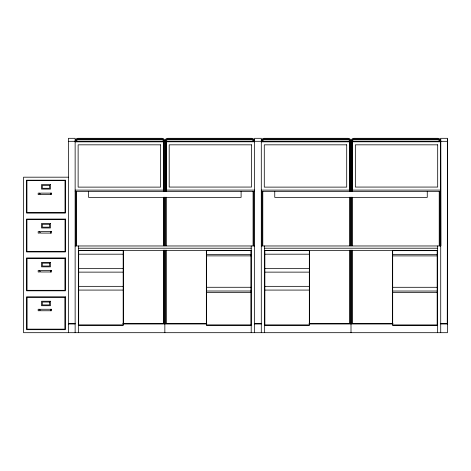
<?xml version="1.0" encoding="UTF-8"?>
<svg xmlns="http://www.w3.org/2000/svg" width="471" height="471" viewBox="0 0 471 471"><rect width="100%" height="100%" fill="white"/><g stroke="black" fill="none" stroke-linecap="round" stroke-linejoin="round"><path stroke-width="0.71" d="M75.884 141.312L75.896 140.982A2.137 2.137 0 0 1 77.803 139.069L162.183 139.069A2.131 2.131 0 0 1 164.091 140.976L164.102 191.326M76.632 141.324L76.638 141.053A1.384 1.384 0 0 1 77.88 139.81L162.106 139.81A1.378 1.378 0 0 1 163.349 141.053L163.355 191.332M262.041 141.312L262.053 140.982A2.137 2.137 0 0 1 263.96 139.069L348.34 139.069A2.131 2.131 0 0 1 350.247 140.976L350.259 191.326M262.789 141.324L262.794 141.053A1.384 1.384 0 0 1 264.037 139.81L348.263 139.81A1.378 1.378 0 0 1 349.506 141.053L349.511 191.332M440.721 139.057L440.909 245.762M447.45 139.057L447.262 323.907M68.407 141.312L163.543 141.3L163.543 191.391M447.45 141.324L352.314 141.3L352.314 191.391M166.157 141.795L254.564 141.795M352.314 141.795L440.721 141.795M75.136 141.842L163.543 141.842M261.293 141.842L349.7 141.842M68.407 177.184L23.55 177.184L23.55 332.691L447.45 332.691L447.45 138.309L440.721 138.309L440.721 332.691M166.157 190.096L254.564 190.096M352.314 190.096L440.721 190.096M75.136 190.113L163.543 190.113M261.293 190.113L349.7 190.113M75.136 191.391L254.564 191.391M261.293 191.391L440.721 191.391M75.136 245.968L254.564 245.968M261.293 245.968L440.721 245.968M78.498 248.211L251.202 248.211M264.655 248.211L437.359 248.211M78.498 250.454L251.202 250.454M264.655 250.454L437.359 250.472M78.686 254.193L123.172 254.193M264.843 254.193L309.329 254.193M206.528 254.381L251.014 254.381M392.684 254.399L437.17 254.399M206.528 255.877L251.014 255.877M392.684 255.894L437.17 255.894M78.686 268.393L123.172 268.393M264.843 268.393L309.329 268.393M78.686 272.132L123.172 272.132M264.843 272.132L309.329 272.132M78.686 286.339L123.172 286.339M264.843 286.339L309.329 286.339M206.528 287.275L251.014 287.275M392.684 287.292L437.17 287.292M78.686 290.077L123.172 290.077M264.843 290.077L309.329 290.077M206.528 291.013L251.014 291.013M392.684 291.031L437.17 291.031M206.528 292.509L251.014 292.509M392.684 292.526L437.17 292.526M68.407 323.718L75.136 323.718M122.931 323.718L163.355 323.718L163.355 250.172M206.769 323.718L166.345 323.718L166.345 250.172M254.564 323.718L261.293 323.718M309.088 323.718L349.511 323.718L349.511 250.172M392.926 323.718L352.502 323.718L352.502 250.172M440.721 323.718L447.45 323.718M68.407 323.907L75.136 323.907M122.919 323.907L206.781 323.907M254.564 323.907L261.293 323.907M309.082 323.907L392.938 323.907M440.721 323.907L447.45 323.907M78.498 325.214L123.355 325.214L123.355 250.454M251.202 325.214L206.345 325.214L206.345 250.454M264.655 325.214L309.512 325.214L309.512 250.454M437.359 325.231L392.502 325.231L392.502 250.472M439.973 141.312L439.967 140.976A2.131 2.131 0 0 0 438.054 139.069L353.68 139.069A2.137 2.137 0 0 0 351.766 140.982L351.755 191.326M439.225 141.324L439.219 141.053A1.378 1.378 0 0 0 437.983 139.81L353.75 139.81A1.384 1.384 0 0 0 352.508 141.053L352.502 191.332M253.816 141.312L253.804 140.976A2.131 2.131 0 0 0 251.897 139.069L167.517 139.069A2.137 2.137 0 0 0 165.609 140.982L165.598 191.326M253.068 141.324L253.062 141.053A1.378 1.378 0 0 0 251.826 139.81L167.594 139.81A1.384 1.384 0 0 0 166.351 141.053L166.345 191.332M439.973 191.326L439.973 245.756M439.225 191.332L439.225 245.756M437.359 245.968L437.359 332.691M427.262 191.391L427.262 197.373L274.752 197.373L274.752 191.391M352.502 197.219L352.502 245.762M351.755 197.208L351.755 245.756M351.755 250.166L351.755 323.718L350.259 323.718L350.259 250.166M440.721 141.3A2.879 2.879 0 0 0 437.73 138.309L353.998 138.309A2.885 2.885 0 0 0 351.007 141.3L351.007 191.32M351.007 197.202L351.007 245.75M351.007 250.166L351.007 323.718M351.007 323.907L351.007 332.691M350.259 197.208L350.259 245.756M349.7 191.391L349.7 141.3L166.157 141.3L166.157 191.391M349.511 197.219L349.511 245.756M264.655 245.968L264.655 332.691M262.789 191.332L262.789 245.762M262.041 191.326L262.041 245.756M261.293 332.691L261.293 138.309L254.564 138.309L254.564 332.691M253.816 191.326L253.816 245.756M253.068 191.332L253.068 245.756M251.202 245.968L251.202 332.691M241.105 191.391L241.105 197.373L88.595 197.373L88.595 191.391M166.345 197.219L166.345 245.762M165.598 197.208L165.598 245.756M165.598 250.166L165.598 323.718L164.102 323.718L164.102 250.166M254.564 141.3A2.879 2.879 0 0 0 251.573 138.309L167.841 138.309A2.885 2.885 0 0 0 164.85 141.3L164.85 191.32M164.85 197.202L164.85 245.75M164.85 250.166L164.85 323.718M164.85 323.907L164.85 332.691M164.102 197.208L164.102 245.756M163.355 197.219L163.355 245.756M78.498 245.968L78.498 332.691M76.632 191.332L76.632 245.762M75.884 191.326L75.884 245.756M75.136 332.691L75.136 138.309L68.407 138.309L68.407 332.691M50.668 193.128L50.668 194.623M50.668 231.591L50.668 233.086M50.668 270.484L50.668 271.979M50.668 309.264L50.668 310.76M261.293 141.3A2.885 2.885 0 0 1 264.284 138.309L348.016 138.309A2.879 2.879 0 0 1 351.007 141.3M75.136 141.3A2.885 2.885 0 0 1 78.127 138.309L161.859 138.309A2.879 2.879 0 0 1 164.85 141.3M160.552 144.833L78.127 144.833L78.127 187.122L160.552 187.122L160.552 144.833M251.532 144.833L169.189 144.833L169.189 187.064L251.532 187.064L251.532 144.833M346.709 144.833L264.284 144.833L264.284 187.122L346.709 187.122L346.709 144.833M437.689 144.833L355.346 144.833L355.346 187.064L437.689 187.064L437.689 144.833M65.398 180.193L26.559 180.193L26.559 213.051L65.398 213.051L65.398 180.193M65.022 180.57L26.935 180.57L26.935 212.68L65.022 212.68L65.022 180.57M50.462 184.603L41.495 184.603L41.495 189.089L50.462 189.089L50.462 184.603M49.661 185.409L42.296 185.409L42.296 188.288L49.661 188.288L49.661 185.409M39.67 193.128L38.175 193.128L38.175 194.623L39.67 194.623L39.67 193.128M51.545 193.128L40.412 193.128L40.412 194.623L51.545 194.623L51.545 193.128M65.398 219.068L26.559 219.068L26.559 251.932L65.398 251.932L65.398 219.068M65.033 219.433L26.924 219.433L26.924 251.567L65.033 251.567L65.033 219.433M50.462 223.484L41.495 223.484L41.495 227.964L50.462 227.964L50.462 223.484M49.661 224.284L42.296 224.284L42.296 227.163L49.661 227.163L49.661 224.284M39.67 231.591L38.175 231.591L38.175 233.086L39.67 233.086L39.67 231.591M51.545 231.591L40.412 231.591L40.412 233.086L51.545 233.086L51.545 231.591M123.172 250.637L78.686 250.637L78.686 325.025L123.172 325.025L123.172 250.637M251.014 250.643L206.528 250.643L206.528 325.031L251.014 325.031L251.014 250.643M309.329 250.643L264.843 250.643L264.843 325.031L309.329 325.031L309.329 250.643M437.17 250.66L392.684 250.66L392.684 325.049L437.17 325.049L437.17 250.66M65.398 257.949L26.559 257.949L26.559 290.807L65.398 290.807L65.398 257.949M64.921 258.426L27.035 258.426L27.035 290.324L64.921 290.324L64.921 258.426M50.462 262.359L41.495 262.359L41.495 266.845L50.462 266.845L50.462 262.359M49.661 263.159L42.296 263.159L42.296 266.038L49.661 266.038L49.661 263.159M39.67 270.484L38.175 270.484L38.175 271.979L39.67 271.979L39.67 270.484M51.545 270.484L40.412 270.484L40.412 271.979L51.545 271.979L51.545 270.484M65.398 296.824L26.559 296.824L26.559 329.682L65.398 329.682L65.398 296.824M64.868 297.348L27.088 297.348L27.088 329.152L64.868 329.152L64.868 297.348M50.462 301.234L41.495 301.234L41.495 305.72L50.462 305.72L50.462 301.234M49.661 302.035L42.296 302.035L42.296 304.92L49.661 304.92L49.661 302.035M39.67 309.264L38.175 309.264L38.175 310.76L39.67 310.76L39.67 309.264M51.545 309.264L40.412 309.264L40.412 310.76L51.545 310.76L51.545 309.264"/></g></svg>
